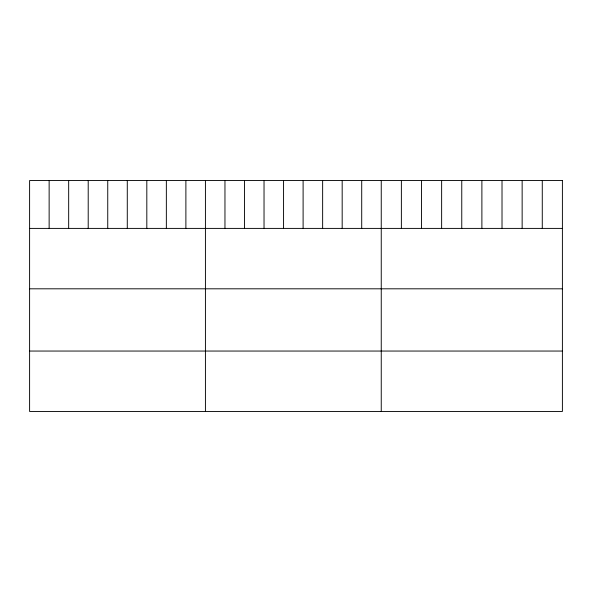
<?xml version="1.0" encoding="UTF-8"?>
<svg xmlns="http://www.w3.org/2000/svg" width="592" height="592" viewBox="0 0 592 592"><rect width="100%" height="100%" fill="white"/><g stroke="black" fill="none" stroke-linecap="round" stroke-linejoin="round"><path stroke-width="0.89" d="M29.6 228.401L562.4 228.401M29.6 288.807L562.4 288.807M29.6 351.049L562.4 351.049M542.272 180.545L542.272 228.401M522.144 180.545L522.144 228.401M502.016 180.545L502.016 228.401M481.888 180.545L481.888 228.401M461.76 180.545L461.76 228.401M441.632 180.545L441.632 228.401M421.504 180.545L421.504 228.401M401.376 180.545L401.376 228.401M381.248 180.545L381.248 411.455M361.712 180.545L361.712 228.401M342.176 180.545L342.176 228.401M322.64 180.545L322.64 228.401M303.104 180.545L303.104 228.401M283.568 180.545L283.568 228.401M264.032 180.545L264.032 228.401M244.496 180.545L244.496 228.401M224.96 180.545L224.96 228.401M205.424 180.545L205.424 411.455M185.888 180.545L185.888 228.401M166.352 180.545L166.352 228.401M146.816 180.545L146.816 228.401M127.28 180.545L127.28 228.401M107.744 180.545L107.744 228.401M88.208 180.545L88.208 228.401M68.672 180.545L68.672 228.401M49.136 180.545L49.136 228.401M562.4 180.545L29.6 180.545L29.6 411.455L562.4 411.455L562.4 180.545"/></g></svg>
